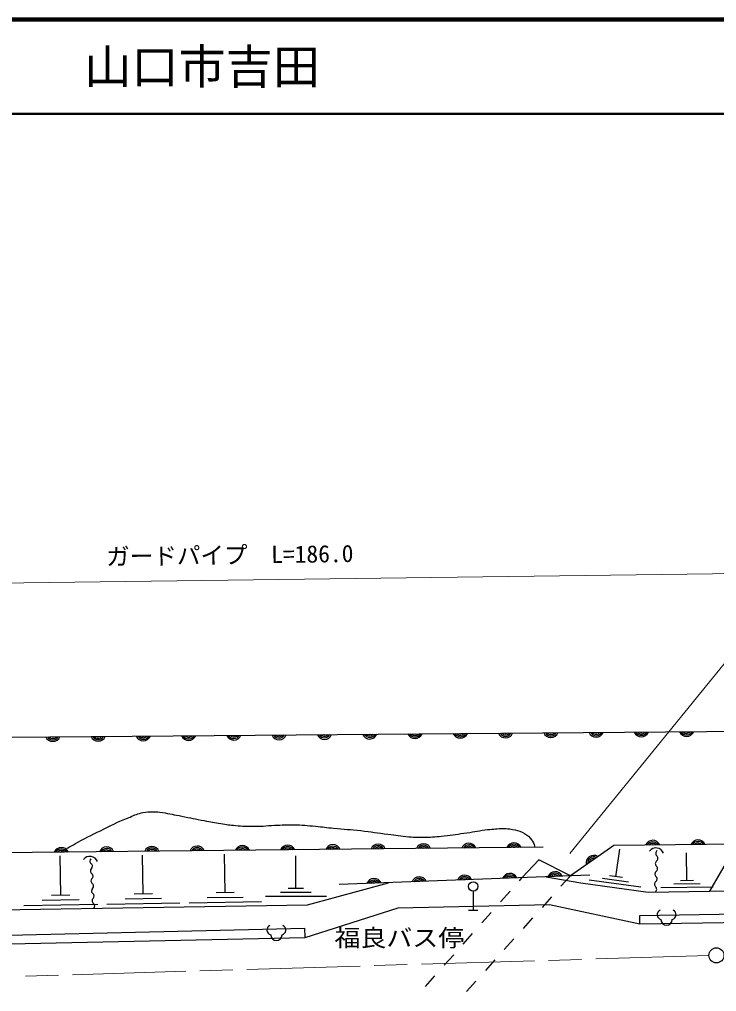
# Model space of a CAD drawing. Units: millimetres, scale not verified. Extents: x 40000 to 680000, y 20000 to 380000.
# Drawn here: x 398162 to 472072, y 276849 to 380000 of the extents above; entities that cross this region are included whole.
import ezdxf
from ezdxf.enums import TextEntityAlignment as Align

# ---------------------------------------------------------------- set-up
doc = ezdxf.new("R2010")
doc.units = ezdxf.units.MM
doc.header["$LTSCALE"] = 1000
doc.linetypes.add('CHAIN', pattern=[18.5, 12, -1.5, 3.5, -1.5])
for name, color, linetype, lineweight in [('M-BGD', 7, 'Continuous', 25), ('M-BMK', 2, 'CHAIN', 13), ('M-BMK-SRVR', 3, 'Continuous', 25), ('M-STR-HTXT', 7, 'Continuous', 13), ('M-STR-STRD', 7, 'Continuous', 25), ('M-TTL', 2, 'Continuous', 140), ('M-TTL-LINE', 7, 'Continuous', 50)]:
    doc.layers.add(name, color=color, linetype=linetype, lineweight=lineweight)
doc.layers.add('M-TTL-TXT', color=7, linetype='Continuous')
doc.styles.add('ＭＳ ゴシック', font='')
doc.styles.get('ＭＳ ゴシック').set_extended_font_data('MS Gothic')

msp = doc.modelspace()

# ---------------------------------------------------------------- linework, layer by layer
at = {"layer": 'M-BGD'}
for p, q in [((461410, 289033), (461820, 291969)), ((402532, 287068), (402465, 291246)), ((411288, 287199), (411221, 291335)), ((419968, 287328), (419902, 291424)), ((427479, 287796), (427480, 291259)), ((468937, 288619), (468899, 291584)), ((458638, 289211), (432057, 288202)), ((451171, 288611), (451461, 288938)), ((456577, 289132), (455575, 288016)), ((462735, 288473), (459982, 288858)), ((462098, 288937), (460722, 289129)), ((428291, 287796), (426668, 287797)), ((464060, 287914), (458554, 288683)), ((471726, 287913), (466168, 287842)), ((470332, 288266), (467552, 288231)), ((469632, 288628), (468243, 288610)), ((403511, 287084), (401552, 287053)), ((412257, 287214), (410318, 287183)), ((421896, 286846), (418056, 286785)), ((420928, 287343), (419008, 287312)), ((430725, 286930), (424233, 286932)), ((429102, 287363), (425856, 287364)), ((446278, 287498), (446278, 285498)), ((449179, 286367), (450175, 287489)), ((454574, 286899), (453572, 285782)), ((471347, 287511), (473058, 287539)), ((406465, 286087), (398632, 285961)), ((404498, 286578), (400582, 286515)), ((415182, 286227), (407426, 286102)), ((413235, 286713), (409357, 286650)), ((423824, 286365), (416144, 286242)), ((463937, 284928), (572208, 286662)), ((445778, 285498), (446778, 285498)), ((447188, 284124), (448184, 285245)), ((463952, 284025), (463937, 284928)), ((452571, 284666), (451569, 283549)), ((428442, 282598), (428423, 283584)), ((445197, 281880), (446192, 283002)), ((450568, 282432), (449566, 281316)), ((443205, 279636), (444201, 280758)), ((448565, 280199), (447563, 279082)), ((441214, 277392), (442210, 278514)), ((446562, 277966), (445560, 276849))]:
    msp.add_line(p, q, dxfattribs=at)
for points in [[(326183, 303595), (375282, 303666), (514520, 304780), (571658, 305258)], [(453700, 292168), (399500, 291616), (325748, 291232)], [(471347, 287511), (474246, 292481), (461166, 292359), (456577, 289132)], [(325706, 290030), (328614, 284777), (385141, 285345), (428687, 286043), (437295, 288401)], [(456577, 289132), (453213, 290835), (451461, 288938)], [(454002, 289035), (457683, 288401), (464821, 287404), (471347, 287511)], [(355983, 282124), (375998, 282353), (428423, 283584)]]:
    msp.add_lwpolyline(points, dxfattribs=at)
msp.add_circle((446278, 287998), 500, dxfattribs=at)
for centre, radius, start, end in [((454498, 304612), 812, 203.07819, 337.83846), ((454498, 304612), 650, 209.19397, 331.72267), ((454498, 304612), 488, 220.32666, 320.58998), ((454498, 304612), 325, 254.51595, 286.40069), ((459298, 304651), 812, 203.07819, 337.83846), ((459298, 304651), 650, 209.19397, 331.72267), ((459298, 304651), 488, 220.32666, 320.58998), ((459298, 304651), 325, 254.51595, 286.40069), ((464098, 304689), 812, 203.07819, 337.83846), ((464098, 304689), 650, 209.19397, 331.72267), ((464098, 304689), 488, 220.32666, 320.58998), ((464098, 304689), 325, 254.51595, 286.40069), ((468898, 304728), 812, 203.07819, 337.83846), ((468898, 304728), 650, 209.19397, 331.72267), ((468898, 304728), 488, 220.32666, 320.58998), ((468898, 304728), 325, 254.51595, 286.40069), ((401700, 304190), 812, 203.07819, 337.83846), ((401700, 304190), 650, 209.19397, 331.72267), ((401700, 304190), 488, 220.32666, 320.58998), ((401700, 304190), 325, 254.51595, 286.40069), ((406500, 304229), 812, 203.07819, 337.83846), ((406500, 304229), 650, 209.19397, 331.72267), ((406500, 304229), 488, 220.32666, 320.58998), ((406500, 304229), 325, 254.51595, 286.40069), ((411300, 304267), 812, 203.07819, 337.83846), ((411300, 304267), 650, 209.19397, 331.72267), ((411300, 304267), 488, 220.32666, 320.58998), ((411300, 304267), 325, 254.51595, 286.40069), ((416099, 304305), 812, 203.07819, 337.83846), ((416099, 304305), 650, 209.19397, 331.72267), ((416099, 304305), 488, 220.32666, 320.58998), ((416099, 304305), 325, 254.51595, 286.40069), ((420899, 304344), 812, 203.07819, 337.83846), ((420899, 304344), 650, 209.19397, 331.72267), ((420899, 304344), 488, 220.32666, 320.58998), ((420899, 304344), 325, 254.51595, 286.40069), ((425699, 304382), 812, 203.07819, 337.83846), ((425699, 304382), 650, 209.19397, 331.72267), ((425699, 304382), 488, 220.32666, 320.58998), ((425699, 304382), 325, 254.51595, 286.40069), ((430499, 304421), 812, 203.07819, 337.83846), ((430499, 304421), 650, 209.19397, 331.72267), ((430499, 304421), 488, 220.32666, 320.58998), ((430499, 304421), 325, 254.51595, 286.40069), ((435299, 304459), 812, 203.07819, 337.83846), ((435299, 304459), 650, 209.19397, 331.72267), ((435299, 304459), 488, 220.32666, 320.58998), ((435299, 304459), 325, 254.51595, 286.40069), ((440099, 304497), 812, 203.07819, 337.83846), ((440099, 304497), 650, 209.19397, 331.72267), ((440099, 304497), 488, 220.32666, 320.58998), ((440099, 304497), 325, 254.51595, 286.40069), ((444899, 304536), 812, 203.07819, 337.83846), ((444899, 304536), 650, 209.19397, 331.72267), ((444899, 304536), 488, 220.32666, 320.58998), ((444899, 304536), 325, 254.51595, 286.40069), ((449698, 304574), 812, 203.07819, 337.83846), ((449698, 304574), 650, 209.19397, 331.72267), ((449698, 304574), 488, 220.32666, 320.58998), ((449698, 304574), 325, 254.51595, 286.40069), ((402605, 291335), 812, 23.20362, 157.96389), ((402605, 291335), 650, 29.31941, 151.8481), ((407404, 291384), 812, 23.20362, 157.96389), ((407404, 291384), 650, 29.31941, 151.8481), ((412204, 291433), 812, 23.20362, 157.96389), ((412204, 291433), 650, 29.31941, 151.8481), ((412204, 291433), 488, 40.4521, 140.71541), ((417004, 291482), 812, 23.20362, 157.96389), ((417004, 291482), 650, 29.31941, 151.8481), ((417004, 291482), 488, 40.4521, 140.71541), ((421804, 291530), 812, 23.20362, 157.96389), ((421804, 291530), 650, 29.31941, 151.8481), ((421804, 291530), 488, 40.4521, 140.71541), ((426603, 291579), 812, 23.20362, 157.96389), ((426603, 291579), 650, 29.31941, 151.8481), ((426603, 291579), 488, 40.4521, 140.71541), ((431403, 291628), 812, 23.20362, 157.96389), ((431403, 291628), 650, 29.31941, 151.8481), ((431403, 291628), 488, 40.4521, 140.71541), ((431403, 291628), 325, 74.64139, 106.52612), ((436203, 291677), 812, 23.20362, 157.96389), ((436203, 291677), 650, 29.31941, 151.8481), ((436203, 291677), 488, 40.4521, 140.71541), ((436203, 291677), 325, 74.64139, 106.52612), ((441003, 291726), 812, 23.20362, 157.96389), ((441003, 291726), 650, 29.31941, 151.8481), ((441003, 291726), 488, 40.4521, 140.71541), ((441003, 291726), 325, 74.64139, 106.52612), ((445802, 291775), 812, 23.20362, 157.96389), ((445802, 291775), 650, 29.31941, 151.8481), ((445802, 291775), 488, 40.4521, 140.71541), ((445802, 291775), 325, 74.64139, 106.52612), ((450602, 291824), 812, 23.20362, 157.96389), ((450602, 291824), 650, 29.31941, 151.8481), ((450602, 291824), 488, 40.4521, 140.71541), ((450602, 291824), 325, 74.64139, 106.52612), ((465309, 292085), 812, 23.15396, 157.91423), ((465309, 292085), 650, 29.26975, 151.79844), ((465309, 292085), 488, 40.40244, 140.66576), ((465650, 291238), 850, 19.32632, 143.18135), ((465309, 292085), 325, 74.59173, 106.47647), ((470108, 292129), 812, 23.15396, 157.91423), ((470108, 292129), 650, 29.26975, 151.79844), ((470108, 292129), 488, 40.40244, 140.66576), ((470108, 292129), 325, 74.59173, 106.47647), ((402605, 291335), 488, 40.4521, 140.71541), ((402605, 291335), 325, 74.64139, 106.52612), ((405635, 290351), 850, 19.47658, 143.3316), ((405965, 290693), 340, 132.44016, 233.91177), ((407404, 291384), 488, 40.4521, 140.71541), ((407404, 291384), 325, 74.64139, 106.52612), ((412204, 291433), 325, 74.64139, 106.52612), ((417004, 291482), 325, 74.64139, 106.52612), ((421804, 291530), 325, 74.64139, 106.52612), ((426603, 291579), 325, 74.64139, 106.52612), ((459051, 290490), 812, 57.73107, 192.49134), ((459051, 290490), 650, 63.84686, 186.37555), ((459051, 290490), 488, 74.97955, 175.24286), ((465986, 291526), 364, 128.89722, 226.7412), ((465486, 290995), 364, 308.89722, 46.7412), ((406024, 289640), 340, 132.44016, 233.91177), ((405564, 290143), 340, 312.44016, 53.91177), ((459051, 290490), 325, 109.16884, 141.05357), ((465944, 290428), 364, 128.89722, 226.7412), ((465444, 289897), 364, 308.89722, 46.7412), ((406082, 288587), 340, 132.44016, 233.91177), ((405623, 289090), 340, 312.44016, 53.91177), ((435766, 288030), 812, 24.7931, 159.55337), ((440563, 288212), 812, 24.7931, 159.55337), ((440563, 288212), 650, 30.90889, 153.43758), ((445360, 288394), 812, 24.7931, 159.55337), ((445360, 288394), 650, 30.90889, 153.43758), ((445360, 288394), 488, 42.04158, 142.30489), ((450156, 288576), 812, 24.7931, 159.55337), ((450156, 288576), 650, 30.90889, 153.43758), ((450156, 288576), 488, 42.04158, 142.30489), ((450156, 288576), 325, 76.23087, 108.1156), ((454953, 288758), 812, 24.7931, 159.55337), ((454953, 288758), 650, 30.90889, 153.43758), ((454953, 288758), 488, 42.04158, 142.30489), ((454953, 288758), 325, 76.23087, 108.1156), ((465902, 289329), 364, 128.89722, 226.7412), ((465402, 288798), 364, 308.89722, 46.7412), ((405681, 288037), 340, 312.44016, 53.91177), ((435766, 288030), 650, 30.90889, 153.43758), ((435766, 288030), 488, 42.04158, 142.30489), ((435766, 288030), 325, 76.23087, 108.1156), ((440563, 288212), 488, 42.04158, 142.30489), ((440563, 288212), 325, 76.23087, 108.1156), ((445360, 288394), 325, 76.23087, 108.1156), ((465860, 288231), 364, 128.89722, 226.7412), ((465360, 287700), 364, 308.89722, 46.7412), ((406141, 287534), 340, 132.44016, 233.91177), ((405739, 286984), 340, 312.44016, 53.91177), ((406199, 286481), 340, 132.44016, 233.91177), ((405798, 285931), 340, 312.44016, 53.91177), ((466314, 285003), 536, 116.08703, 255.33416), ((467243, 285003), 536, 284.66584, 63.91297), ((424938, 283376), 536, 116.08703, 255.33416), ((425866, 283376), 536, 284.66584, 63.91297), ((466779, 284484), 600, 180, 0), ((425402, 282857), 600, 180, 0)]:
    msp.add_arc(centre, radius, start, end, dxfattribs=at)
msp.add_open_spline([(402490, 291646), (403380, 292159), (403619, 292292), (404351, 292689), (405424, 293271), (406033, 293581), (407132, 294110), (408198, 294624), (408787, 294936), (409888, 295371), (410411, 295577), (410695, 295740), (411247, 295840), (411662, 295916), (411901, 295925), (412323, 295927), (412715, 295929), (412935, 295894), (413324, 295840), (414126, 295729), (414567, 295610), (415363, 295457), (416300, 295277), (416823, 295165), (417760, 294988), (418450, 294858), (418834, 294774), (419528, 294666), (420124, 294574), (420459, 294521), (421060, 294469), (421830, 294401), (422264, 294378), (423038, 294382), (424019, 294388), (424566, 294473), (425546, 294512), (426212, 294538), (426586, 294560), (427252, 294549), (428157, 294535), (428661, 294466), (429563, 294388), (430308, 294325), (430722, 294251), (431466, 294178), (432595, 294067), (433231, 294049), (434358, 293925), (435481, 293802), (436104, 293683), (437225, 293542), (438088, 293433), (438570, 293350), (439437, 293282), (440121, 293229), (440507, 293206), (441192, 293220), (441981, 293238), (442422, 293293), (443207, 293375), (444142, 293473), (444661, 293564), (445592, 293696), (446457, 293820), (446935, 293942), (447804, 294030), (448454, 294096), (448820, 294149), (449473, 294141), (449846, 294137), (450056, 294123), (450424, 294061), (450840, 293991), (451083, 293948), (451462, 293764), (451844, 293579), (452054, 293433), (452327, 293109), (452522, 292879), (452650, 292743), (452735, 292454), (452769, 292341), (452785, 292291), (452797, 292159)], degree=3, knots=[0, 0, 0, 0, 1, 1, 1, 2, 2, 2, 3, 3, 3, 4, 4, 4, 5, 5, 5, 6, 6, 6, 7, 7, 7, 8, 8, 8, 9, 9, 9, 10, 10, 10, 11, 11, 11, 12, 12, 12, 13, 13, 13, 14, 14, 14, 15, 15, 15, 16, 16, 16, 17, 17, 17, 18, 18, 18, 19, 19, 19, 20, 20, 20, 21, 21, 21, 22, 22, 22, 23, 23, 23, 24, 24, 24, 25, 25, 25, 26, 26, 26, 27, 27, 27, 28, 28, 28, 28], dxfattribs=at)
at = {"layer": 'M-BMK'}
msp.add_line((471262, 280667), (386781, 278125), dxfattribs=at)
at = {"layer": 'M-BMK-SRVR'}
msp.add_circle((472061, 280691), 800, dxfattribs=at)
at = {"layer": 'M-STR-HTXT'}
for p, q in [((328210, 319306), (512785, 321706)), ((456524, 291491), (473352, 312193))]:
    msp.add_line(p, q, dxfattribs=at)
at = {"layer": 'M-STR-STRD'}
msp.add_lwpolyline([(329039, 281595), (334892, 281395), (355975, 281204), (378934, 281526), (428442, 282598), (438313, 285738), (454375, 286070), (463952, 284025), (572222, 285759)], dxfattribs=at)
at = {"layer": 'M-TTL'}
msp.add_line((680000, 380000), (40000, 380000), dxfattribs=at)
at = {"layer": 'M-TTL-LINE'}
msp.add_line((40000, 370000), (680000, 370000), dxfattribs=at)

# ---------------------------------------------------------------- texts
at = {"layer": 'M-BGD', "style": 'ＭＳ ゴシック', "width": 1.1}
msp.add_text('福良バス停', height=1833, dxfattribs=at).set_placement((438442, 281076), align=Align.BOTTOM_CENTER)
at = {"layer": 'M-STR-HTXT', "style": 'ＭＳ ゴシック'}
msp.add_text('ガードパイプ  L=186.0', height=1833, rotation=0.745, dxfattribs=at).set_placement((420482, 321706), align=Align.BOTTOM_CENTER)
at = {"layer": 'M-TTL-TXT', "style": 'ＭＳ ゴシック'}
msp.add_text('山口市吉田', height=3666, dxfattribs=at).set_placement((405024, 375000), align=Align.MIDDLE_LEFT)

doc.saveas('drawing.dxf')
